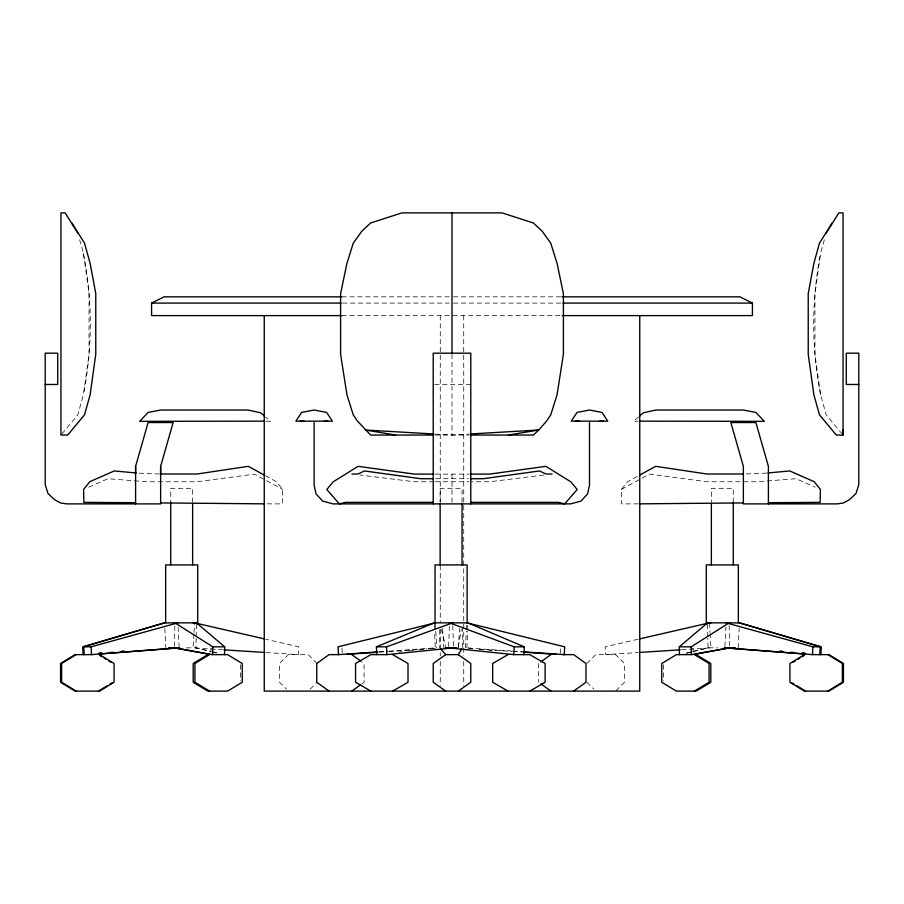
<?xml version="1.0" encoding="UTF-8"?>
<svg xmlns="http://www.w3.org/2000/svg" width="904" height="904" viewBox="0 0 904 904"><rect width="100%" height="100%" fill="white"/><g stroke="black" fill="none" stroke-linecap="round" stroke-linejoin="round"><path stroke-width="0.68" stroke-dasharray="4.52 3.39" d="M265.369 475.673L276.375 481.674L282.636 489.437L282.353 503.89L265.64 503.856M174.427 646.45L174.845 625.636M196.157 638.122L195.965 647.84L210.722 651.581M196.191 636.732L196.439 624.246M210.948 652.033L211.027 648.123M448.633 646.45L449.412 625.636M466.916 647.84L467.549 631.184M467.605 629.794L467.809 624.246M724.895 646.45L725.912 627.026M738.15 647.84L739.167 628.404M458.362 647.84L459.56 628.404M465.368 647.84L466.396 631.184M466.475 629.794L466.814 624.246M560.446 653.332L560.762 648.123M193.908 633.964L193.015 647.84L222.508 649.739M193.998 632.574L194.631 622.856M61.834 433.988L77.8 414.857L83.417 394.652L89.044 354.266L89.044 293.676L83.417 253.278L79.676 239.82M824.324 239.82L820.583 253.278L814.956 293.676L814.956 354.266L820.583 394.652L826.199 414.857L842.166 433.988M458.26 646.823L461.266 629.512M638.36 503.856L621.647 503.89L621.364 489.437L627.625 481.674L638.631 475.673M310.208 689.142L317.101 682.26M586.899 663.491L595.759 654.632L615.601 654.632L624.449 663.491L624.449 682.26L615.601 691.108M638.382 417.094L633.546 421.343L637.806 421.151M361.86 683.865L364.097 682.26L364.097 663.491L361.86 661.875M621.364 489.437L649.49 474.114L706.962 481.775L757.032 481.775L795.983 478.713L815.261 487.177M88.739 487.177L108.017 478.713L146.968 481.775L197.038 481.775L254.51 474.114L282.636 489.437M686.565 653.276L691.933 651.92M693.278 651.581L708.035 647.84L717.471 647.84M686.26 653.016L691.696 651.727M693.063 651.4L708.035 647.84L707.843 638.122M638.077 639.252L605.171 646.823L605.68 654.632L637.975 652.552M543.79 475.041L489.55 481.775L470.08 481.775M399.014 652.044L401.805 651.727M408.766 650.914L412.947 650.428M418.529 649.784L426.891 648.812M428.281 648.643L435.253 647.84L434.621 631.184M766.569 473.108L744.512 474.012M379.228 651.818L387.647 651.242M389.059 651.14L435.389 647.931M379.002 652.179L387.454 651.614M388.856 651.524L424.078 649.162M432.53 648.597L435.355 648.405M681.492 649.739L710.985 647.84L710.092 633.964M435.208 434.078L452 435.05L468.792 434.078M341.927 296.828L449.186 296.828M453.412 296.828L562.073 296.828M342.446 303.089L449.186 303.089M453.401 303.089L561.553 303.089M341.893 315.609L562.107 315.609M434.621 384.471L470.781 384.471M435.106 435.05L468.893 435.05M159.488 474.012L137.431 473.108M435.31 474.114L468.69 474.114M435.671 478.713L468.328 478.713M433.92 481.775L414.45 481.775L360.21 475.041M435.31 481.775L468.69 481.775M186.529 647.84L195.965 647.84L210.937 651.4M266.194 421.151L270.454 421.343L265.618 417.094M266.025 652.552L298.32 654.632L298.828 646.823L265.923 639.252M479.323 649.23L511.461 651.377M512.862 651.468L522.636 652.123M468.159 648.032L511.325 650.993M512.715 651.095L522.456 651.761M468.306 648.01L473.877 648.665M479.436 649.332L483.617 649.829M489.177 650.496L491.968 650.823M212.304 651.727L217.74 653.016M212.067 651.92L217.435 653.276M586.899 682.26L593.792 689.142M317.101 663.491L308.241 654.632L288.399 654.632L279.551 663.491L279.551 682.26L286.432 689.142M441.412 629.512L445.74 646.823M709.369 622.856L710.002 632.574M442.61 628.404L443.807 647.84M435.355 624.246L435.694 629.794M435.773 631.184L436.801 647.84M341.972 648.123L342.288 653.332M178.088 627.026L179.105 646.45M164.833 628.404L165.85 647.84M452.746 625.636L453.537 646.45M434.349 624.246L434.564 629.794M729.155 625.636L729.573 646.45M707.561 624.246L707.809 636.732M692.972 648.123L693.052 652.033M733.268 502.251L733.268 488.318L711.369 488.318L711.369 502.251M663.491 664.824L663.491 680.915M538.637 663.491L538.637 682.26M463.729 315.609L463.729 655.818M463.729 661.468L463.729 685.469M462.419 627.026L462.419 647.84M462.034 502.251L462.034 488.318L440.135 488.318L440.135 502.251M452 354.266L452 435.05M452 474.114L452 502.364M440.271 315.609L440.271 501.946M440.271 565.475L440.271 621.941M440.271 628.992L440.271 655.818M440.271 661.468L440.271 685.469M439.751 629.794L439.751 647.84M240.509 664.824L240.509 680.915M192.631 502.251L192.631 488.318L170.732 488.318L170.732 502.251M820.583 394.652A367.024 367.024 0 0 1 820.583 253.278M83.417 253.278A367.024 367.024 0 0 1 83.417 394.652"/><path stroke-width="1.36" d="M160.629 474.385L160.629 466.34L173.15 422.53L148.12 422.53L135.6 466.34L135.6 503.89M160.629 466.34L160.629 503.89L66.76 503.89L60.5 502.94L54.24 499.471L47.98 493.46L45.2 484.612L45.2 353.181L57.72 353.181L57.72 384.471L45.2 384.471M314.129 422.53L314.129 485.12L316.027 493.9L322.66 501.11L333.09 503.89L570.537 503.89L580.967 501.11L587.611 493.9L589.498 485.12L589.498 422.53M832.121 222.983L819.476 243.187L813.849 263.38L808.232 293.676L808.232 354.266L813.849 394.652L819.476 414.857L836.324 435.05L843.059 435.05L843.059 429.999M207.83 654.632L193.196 663.491L193.196 682.26L207.83 691.108L227.616 691.108L242.249 682.26L242.249 663.491L227.616 654.632L212.643 654.632L212.802 646.823L174.901 622.856M224.554 654.632L224.7 646.823L196.462 622.856L164.539 622.856L82.693 646.823L83.1 654.632M529.8 691.108L545.123 682.26L545.123 663.491L529.8 654.632L513.834 654.632L514.139 646.823L449.525 622.856M523.97 654.632L524.263 646.823L467.865 622.856L434.304 622.856L376.426 646.823L376.719 654.632M805.091 653.987L724.827 647.84L812.47 654.632L812.877 646.823L726.127 622.856M819.826 654.632L820.233 646.823L739.461 622.856L707.538 622.856L679.299 646.823L679.446 654.632M820.9 654.632L821.307 646.823L739.461 622.856M445.74 691.108L433.219 682.26L433.219 663.491L445.74 654.632L458.26 654.632L461.729 648.97M826.199 233.085L838.844 212.892L843.059 212.892L843.059 435.05M639.354 416.247L643.23 412.857L655.75 410.02L743.37 410.02L755.88 412.45L764.355 421.343L639.207 421.151M351.803 691.108L360.741 684.678M540.874 661.875L550.92 654.632M573.667 691.108L585.961 682.26L585.961 663.491L573.667 654.632L563.056 654.632M458.26 691.108L470.781 682.26L470.781 663.491L458.26 654.632M679.299 646.823L691.198 646.823L729.099 622.856M76.151 654.632L61.63 663.491L61.63 682.26L76.151 691.108M98.491 691.108L107.418 685.661M109.655 684.305L111.893 682.938M804.436 654.632L789.915 663.491L789.915 682.26L804.436 691.108L828.934 691.108L843.443 682.26L843.443 663.491L828.934 654.632L812.47 654.632M793.226 662.124L795.463 660.756M797.701 659.4L799.927 658.033M802.164 656.677L804.402 655.31M827.849 691.108L842.37 682.26L842.37 663.491L827.849 654.632M209.581 654.632L194.936 663.491L194.936 682.26L209.581 691.108M694.419 691.108L709.064 682.26L709.064 663.491L694.419 654.632M392.675 691.108L408.009 682.26L408.009 663.491L392.675 654.632M508.003 654.632L492.68 663.491L492.68 682.26L508.003 691.108M639.851 475.007L655.75 466.34L706.962 474.012L743.122 474.012M341.893 315.609L151.589 315.609L151.589 303.089L164.11 296.828L341.927 296.828M376.426 646.823L386.55 646.823L452.644 622.856M84.174 654.632L83.767 646.823L164.539 622.856M83.767 646.823L91.123 646.823L177.873 622.856M435.265 622.856L338.017 646.823L338.503 654.632L377.815 651.92M639.444 638.936L709.369 622.856M694.453 654.383L729.596 647.84L691.357 654.632L676.384 654.632L661.751 663.491L661.751 682.26L676.384 691.108L696.17 691.108L710.804 682.26L710.804 663.491L696.17 654.632M508.33 435.05L538.784 429.999L546.694 420.925L550.751 414.857L557.09 394.652L563.407 354.266L563.407 293.676L557.09 263.38L550.751 243.187L542.174 231.198L533.36 222.983L502.07 212.892L401.93 212.892L370.64 222.983L361.826 231.198L353.249 243.187L346.91 263.38L340.593 293.676L340.593 354.266L346.91 394.652L353.249 414.857L357.306 420.925L370.64 435.05L433.694 435.05M710.985 622.856L706.284 623.568L706.284 564.91L738.353 564.91L738.353 622.856M370.889 691.108L355.554 682.26L355.554 663.491L370.889 654.632L386.844 654.632L453.593 647.84M767.937 472.984L789.723 470.939L814.142 481.674L820.403 489.437L820.12 502.364L768.434 502.703M99.406 653.366L102.175 653.14M110.48 652.451L113.249 652.213M121.554 651.524L124.323 651.298M98.525 653.366L101.327 653.14M120.966 651.524L123.769 651.298M99.564 654.632L114.085 663.491L114.085 682.26L99.564 691.108L75.066 691.108L60.557 682.26L60.557 663.491L75.066 654.632L91.53 654.632L179.173 647.84L98.909 653.987M346.594 654.349L377.589 652.27M639.377 652.462L680.09 649.829M470.193 433.988L538.784 429.999L533.36 435.05L470.306 435.05M323.937 421.32L332.378 421.151L326.649 412.439L314.129 410.02L301.608 412.439L295.879 421.151L328.118 421.151M599.307 421.32L607.748 421.151L602.019 412.439L589.498 410.02L576.989 412.439L571.249 421.151L603.488 421.151M639.761 503.844L743.257 502.929M562.073 296.828L739.89 296.828L752.41 303.089L752.41 315.609L562.107 315.609M151.589 303.089L341.034 303.089M562.966 303.089L752.41 303.089M858.8 384.471L846.28 384.471L846.28 353.181L858.8 353.181L858.8 484.612L856.02 493.46L849.76 499.471L843.5 502.94L837.24 503.89L743.37 503.89L743.37 466.34L730.85 422.53L755.88 422.53L768.4 466.34L768.4 503.89M264.793 421.151L139.645 421.343L148.12 412.45L160.629 410.02L248.25 410.02L260.77 412.857L264.646 416.247M160.878 474.012L197.038 474.012L248.25 466.34L264.149 475.007M351.859 474.012L358.12 474.012L364.38 470.939L420.71 478.713L432.948 478.713M552.141 474.012L545.88 474.012L539.62 470.939L483.29 478.713L471.052 478.713M433.92 474.114L414.45 474.114L358.12 466.34L333.09 481.877L326.83 489.539L339.35 503.89L345.611 502.364L432.948 502.364M470.08 474.114L489.55 474.114L545.88 466.34L570.91 481.877L577.17 489.539L564.65 503.89L558.389 502.364L471.052 502.364M212.802 646.823L224.7 646.823M514.139 646.823L524.263 646.823M812.877 646.823L820.233 646.823M168.506 647.84L179.794 647.84M445.084 647.84L457.085 647.84M724.206 647.84L735.494 647.84M338.503 654.632L329.067 654.632L316.773 663.491L316.773 682.26L329.067 691.108M135.566 502.703L83.88 502.364L83.597 489.437L89.858 481.674L114.277 470.939L136.063 472.984M160.742 502.929L264.239 503.844M575.52 421.151L579.701 421.32M300.139 421.151L304.332 421.32M433.807 433.988L365.216 429.999L395.669 435.05M223.909 649.829L264.623 652.462M524.037 652.213L556.175 654.36M523.857 651.863L564.232 654.632L564.717 646.823L466.905 622.856M780.231 651.298L783.034 651.524M802.673 653.14L805.475 653.366M779.677 651.298L782.446 651.524M790.751 652.213L793.52 652.451M801.825 653.14L804.594 653.366M448.576 647.84L513.834 654.632M193.015 622.856L197.716 623.568L197.716 564.91L165.647 564.91L165.647 622.856M212.643 654.632L174.404 647.84L209.547 654.383M194.631 622.856L264.556 638.936M792.107 682.938L794.345 684.305M796.582 685.661L805.509 691.108M99.598 655.31L101.836 656.677M104.073 658.033L106.299 659.4M108.536 660.756L110.774 662.124M540.874 683.865L550.92 691.108M351.803 654.632L360.741 661.073M440.598 648.812L445.74 654.632M71.879 222.983L84.524 243.187L90.151 263.38L95.767 293.676L95.767 354.266L90.151 394.652L84.524 414.857L67.676 435.05L60.941 435.05L60.941 212.892L65.156 212.892L77.8 233.085M91.123 646.823L91.53 654.632M386.55 646.823L386.844 654.632M691.198 646.823L691.357 654.632M733.268 502.251L733.268 564.91M711.369 503.641L711.369 564.91M639.749 315.609L639.749 691.108L264.25 691.108L264.25 315.609M470.781 503.89L470.781 353.181L433.219 353.181L433.219 503.89M467.119 622.856L467.119 564.91L435.05 564.91L435.05 622.856M462.034 503.641L462.034 564.91M452 212.892L452 353.498M440.135 503.641L440.135 564.91M192.631 503.641L192.631 564.91M170.732 502.251L170.732 564.91M135.6 466.34L135.6 473.052"/></g></svg>
